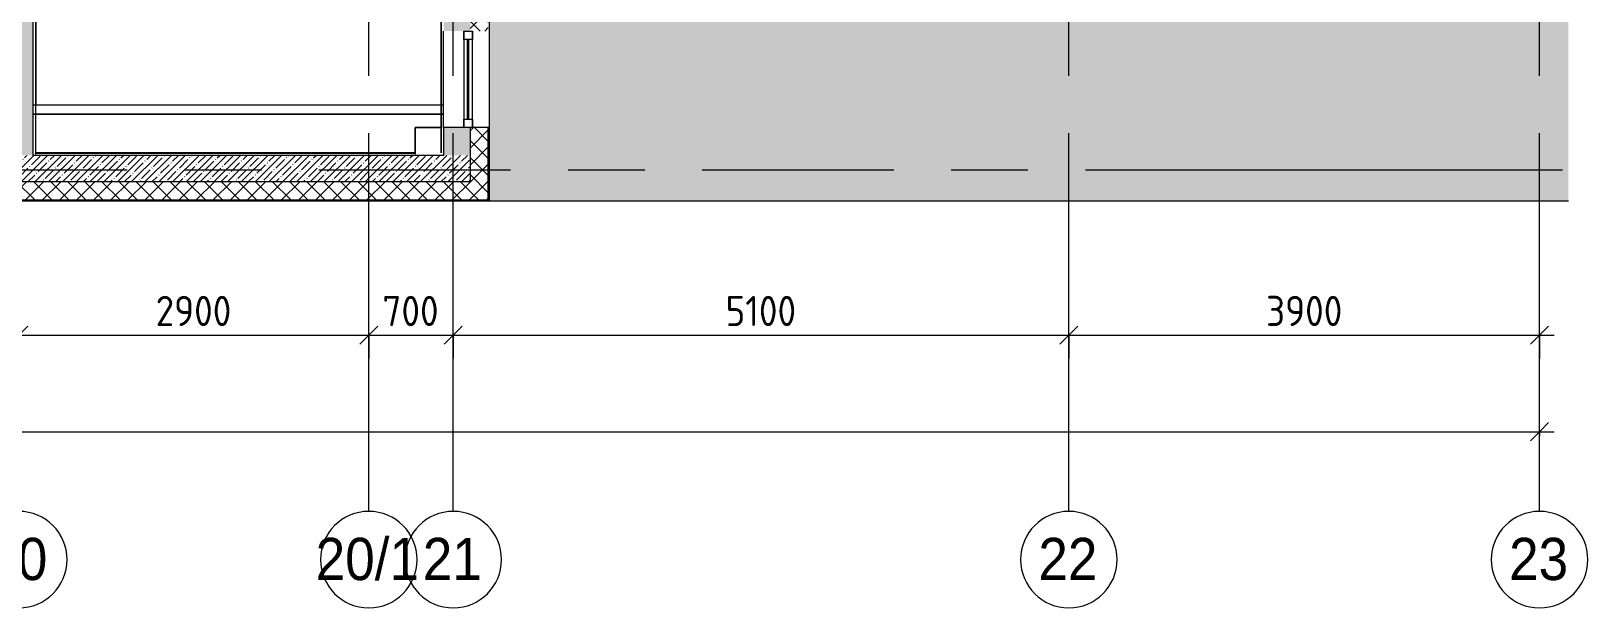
# Model space of a CAD drawing. Header units: millimetres. Extents: x 957 to 228198, y -8553 to 29000.
# Drawn here: x 61815 to 74712, y -3632 to 1150 of the extents above; entities that cross this region are included whole.
import ezdxf

# ---------------------------------------------------------------- set-up
doc = ezdxf.new("R2010")
doc.units = ezdxf.units.MM
doc.linetypes.add('Осевая', pattern=[3175, 635, -476.25, 1587.5, -476.25])
for name, color, linetype, lineweight in [('A-ANNO-DIMS', 7, 'Continuous', 9), ('A-ANNO-DIMS-100', 7, 'Continuous', 9), ('A-DETL', 7, 'Continuous', 9), ('A-GLAZ', 7, 'Continuous', 9), ('A-GLAZ-1', 7, 'Continuous', 13), ('A-WALL', 7, 'Continuous', 9), ('I-WALL', 7, 'Continuous', 9), ('S-STRS-1', 7, 'Continuous', 9), ('Оси', 7, 'Continuous', 9), ('Оси-1', 7, 'Continuous', 20), ('Оси-2', 7, 'Осевая', 9)]:
    doc.layers.add(name, color=color, linetype=linetype, lineweight=lineweight)
for name, color, linetype, lineweight, true_color in [('A-DETL-GENF-2', 7, 'Continuous', 9, 0xd4d4d4), ('A-WALL-1', 9, 'Continuous', 9, 0x808080), ('A-WALL-FNSH-1', 9, 'Continuous', 9, 0x808080)]:
    doc.layers.add(name, color=color, linetype=linetype, lineweight=lineweight, true_color=true_color)
doc.styles.add('Arial', font='arial.ttf', dxfattribs={"width": 0.9, "height": 350})
doc.styles.add('ISOCPEUR_2', font='isocpeur.ttf', dxfattribs={"width": 0.9, "height": 250})
doc.dimstyles.new('ISO-2_5_0_9К_БОЛЬШОЙ', dxfattribs={"dimscale": 304.8, "dimtxt": 248.995294, "dimasz": 0.492126, "dimexe": 0.393701, "dimexo": 0.984252, "dimgap": 0, "dimtad": 1, "dimdec": 0, "dimrnd": 10, "dimzin": 0, "dimdsep": 46, "dimtxsty": 'ISOCPEUR_2', "dimblk1": 'OBLIQUE', "dimblk2": 'OBLIQUE', "dimsah": 1, "dimcen": 0.09, "dimdle": 0.393701, "dimazin": 0, "dimtfac": 1, "dimtdec": 4, "dimtix": 1, "dimtmove": 0, "dimatfit": 3, "dimfxl": 1, "dimtvp": 1, "dimtolj": 1, "dimtzin": 0, "dimarcsym": 2})
pattern_1 = [(45, (-10247.55, 0), (-70.71068, 70.71068), []), (135, (-10247.55, 0), (-70.71068, -70.71068), [])]
pattern_2 = [(45, (-10247.55, 0), (-57.02463, 57.02463), []), (45, (-10190.526, 0), (-57.02463, 57.02463), [100.806, -20.161, 3.353, -16.808])]

# ---------------------------------------------------------------- blocks, each defined once
blk = doc.blocks.new('120_Окно_СКБ_1Ст - 120_Окно_СКБ_1Ст 800х2500 EI30-23532001-План расстановки мебели и оборудования 3 этажа в осях 12-23')
at = {"layer": 'A-GLAZ'}
for p, q in [((400, -57), (-400, -57)), ((-400, -127), (400, -127)), ((330, -87), (-330, -87)), ((330, -97), (-330, -97))]:
    blk.add_line(p, q, dxfattribs=at)
at = {"layer": 'A-GLAZ-1'}
for p, q in [((-400, -127), (-400, -57)), ((-400, -57), (-330, -57)), ((-330, -127), (-400, -127)), ((-330, -57), (-330, -127)), ((330, -127), (330, -57)), ((330, -57), (400, -57)), ((400, -127), (330, -127)), ((400, -57), (400, -127))]:
    blk.add_line(p, q, dxfattribs=at)
blk = doc.blocks.new('Зашивка приборов отопления38 - Зашивка приборов отопления-33325280-План расстановки мебели и оборудования 3 этажа в осях 12-23')
at = {"layer": 'A-WALL'}
for p, q in [((120705, 18041), (120705, 17931)), ((120705, 17931), (124105, 17931)), ((124105, 17931), (120705, 17931)), ((120705, 17931), (120705, 17856)), ((120705, 17856), (124105, 17856))]:
    blk.add_line(p, q, dxfattribs=at)
blk = doc.blocks.new('Ось сетки - D8-29747960-План расстановки мебели и оборудования 3 этажа в осях 12-23')
at = {"layer": 'Оси-1'}
for start, end in [(360, 180), (180, 360)]:
    blk.add_arc((0, 0), 4, start, end, dxfattribs=at)
blk = doc.blocks.new('DIMBLOCK73-План расстановки мебели и оборудования 3 этажа в осях 12-23')
at = {"layer": 'A-ANNO-DIMS-100'}
for p, q in [((28062, -2365), (28062, -2051)), ((74312, -2206), (74312, -2051)), ((27942, -2171), (74432, -2171)), ((28062, -2171), (28062, -2365)), ((74312, -2171), (74312, -2206))]:
    blk.add_line(p, q, dxfattribs=at)
at = {"layer": 'A-ANNO-DIMS-100', "lineweight": 20}
for p, q in [((28062, -2171), (27987, -2246)), ((28062, -2171), (28137, -2096)), ((74312, -2171), (74237, -2246)), ((74312, -2171), (74387, -2096))]:
    blk.add_line(p, q, dxfattribs=at)
at = {"layer": 'A-ANNO-DIMS-100', "color": 0, "insert": (50780, -1845), "char_height": 250, "width": 976.83, "attachment_point": 1, "line_spacing_factor": 1.149209, "style": 'ISOCPEUR_2'}
blk.add_mtext('46250', dxfattribs=at)
blk = doc.blocks.new('_Oblique')
at = {"color": 0, "linetype": 'ByBlock', "lineweight": -2}
blk.add_line((-0.5, -0.5), (0.5, 0.5), dxfattribs=at)
blk = doc.blocks.new('DIMBLOCK88-План расстановки мебели и оборудования 3 этажа в осях 12-23')
at = {"layer": 'A-ANNO-DIMS-100'}
for p, q in [((61712, -1565), (61712, -1251)), ((64612, -1565), (64612, -1251)), ((61712, -1371), (64612, -1371)), ((61712, -1371), (61712, -1565)), ((64612, -1371), (64612, -1565))]:
    blk.add_line(p, q, dxfattribs=at)
at = {"layer": 'A-ANNO-DIMS-100', "lineweight": 20}
for p, q in [((61712, -1371), (61637, -1446)), ((61712, -1371), (61787, -1296)), ((64612, -1371), (64537, -1446)), ((64612, -1371), (64687, -1296))]:
    blk.add_line(p, q, dxfattribs=at)
at = {"layer": 'A-ANNO-DIMS-100', "color": 0, "insert": (62846, -1045), "char_height": 250, "width": 758.48, "attachment_point": 1, "line_spacing_factor": 1.149209, "style": 'ISOCPEUR_2'}
blk.add_mtext('2900', dxfattribs=at)
blk = doc.blocks.new('DIMBLOCK89-План расстановки мебели и оборудования 3 этажа в осях 12-23')
at = {"layer": 'A-ANNO-DIMS-100'}
for p, q in [((64612, -1565), (64612, -1251)), ((65312, -1565), (65312, -1251)), ((64612, -1371), (65312, -1371)), ((64612, -1371), (64612, -1565)), ((65312, -1371), (65312, -1565))]:
    blk.add_line(p, q, dxfattribs=at)
at = {"layer": 'A-ANNO-DIMS-100', "lineweight": 20}
for p, q in [((64612, -1371), (64537, -1446)), ((64612, -1371), (64687, -1296)), ((65312, -1371), (65237, -1446)), ((65312, -1371), (65387, -1296))]:
    blk.add_line(p, q, dxfattribs=at)
at = {"layer": 'A-ANNO-DIMS-100', "color": 0, "insert": (64725, -1045), "char_height": 250, "width": 568.86, "attachment_point": 1, "line_spacing_factor": 1.149209, "style": 'ISOCPEUR_2'}
blk.add_mtext('700', dxfattribs=at)
blk = doc.blocks.new('DIMBLOCK90-План расстановки мебели и оборудования 3 этажа в осях 12-23')
at = {"layer": 'A-ANNO-DIMS-100'}
for p, q in [((65312, -1565), (65312, -1251)), ((70412, -1565), (70412, -1251)), ((65312, -1371), (70412, -1371)), ((65312, -1371), (65312, -1565)), ((70412, -1371), (70412, -1565))]:
    blk.add_line(p, q, dxfattribs=at)
at = {"layer": 'A-ANNO-DIMS-100', "lineweight": 20}
for p, q in [((65312, -1371), (65237, -1446)), ((65312, -1371), (65387, -1296)), ((70412, -1371), (70337, -1446)), ((70412, -1371), (70487, -1296))]:
    blk.add_line(p, q, dxfattribs=at)
at = {"layer": 'A-ANNO-DIMS-100', "color": 0, "insert": (67568, -1045), "char_height": 250, "width": 706.76, "attachment_point": 1, "line_spacing_factor": 1.149209, "style": 'ISOCPEUR_2'}
blk.add_mtext('5100', dxfattribs=at)
blk = doc.blocks.new('DIMBLOCK91-План расстановки мебели и оборудования 3 этажа в осях 12-23')
at = {"layer": 'A-ANNO-DIMS-100'}
for p, q in [((70412, -1565), (70412, -1251)), ((74312, -1565), (74312, -1251)), ((70412, -1371), (74432, -1371)), ((70412, -1371), (70412, -1565)), ((74312, -1371), (74312, -1565))]:
    blk.add_line(p, q, dxfattribs=at)
at = {"layer": 'A-ANNO-DIMS-100', "lineweight": 20}
for p, q in [((70412, -1371), (70337, -1446)), ((70412, -1371), (70487, -1296)), ((74312, -1371), (74237, -1446)), ((74312, -1371), (74387, -1296))]:
    blk.add_line(p, q, dxfattribs=at)
at = {"layer": 'A-ANNO-DIMS-100', "color": 0, "insert": (72046, -1045), "char_height": 250, "width": 758.48, "attachment_point": 1, "line_spacing_factor": 1.149209, "style": 'ISOCPEUR_2'}
blk.add_mtext('3900', dxfattribs=at)

msp = doc.modelspace()

# ---------------------------------------------------------------- hatches: boundary and pattern name
at = {"layer": 'A-DETL-GENF-2'}
h = msp.add_hatch(color=256, dxfattribs=at)
h.paths.add_polyline_path([(74551, -258), (74551, 3300), (65610.4, 3300), (65610.4, -258), (68738.3, -258)])
h.paths.add_polyline_path([(31762.4, 15358), (31762.4, 15358), (31762.4, 17006.7)])
h.paths.add_polyline_path([(56312.4, 11900), (56312.4, 27358), (31662.4, 27358), (31662.4, 23858), (28262.4, 23858), (28262.4, 23799.7), (28495.1, 23799.7), (28495.1, 15358), (32132.4, 15358), (32132.4, 11900), (55912.4, 11900)])
h.paths.add_polyline_path([(68292.4, 15650), (74243.1, 15650), (74243.1, 18590), (63792.4, 18590), (63792.4, 15650), (68282.4, 15650)])
at = {"layer": 'A-WALL'}
h = msp.add_hatch(dxfattribs=at)
h.set_pattern_fill('FP_20', color=256, style=0, pattern_type=2)
h.set_pattern_definition(pattern_1)
h.paths.add_polyline_path([(65602.4, -250), (65602.4, 350), (65452.4, 350), (65452.4, -250)])
h.paths.add_polyline_path([(65602.4, 1150), (65602.4, 3320), (65452.4, 3320), (65452.4, 1150)])
h = msp.add_hatch(dxfattribs=at)
h.set_pattern_fill('FP_20', color=256, style=0, pattern_type=2)
h.set_pattern_definition(pattern_1)
h.paths.add_polyline_path([(65232.4, -250), (65452.4, -250), (65452.4, -100), (61312.4, -100), (61312.4, -250), (63682.4, -250)])
h.paths.add_polyline_path([(56812.4, -250), (60412.4, -250), (60412.4, -100), (56812.4, -100)])
h.paths.add_polyline_path([(54912.4, -250), (55912.4, -250), (55912.4, -100), (54912.4, -100)])
h.paths.add_polyline_path([(53462.4, -250), (54012.4, -250), (54012.4, -100), (53462.4, -100), (53462.4, -118)])
h.paths.add_polyline_path([(51362.4, -250), (51362.4, -100), (50662.4, -100), (50662.4, -250), (51300.1, -250)])
h.paths.add_polyline_path([(47562.4, -250), (47562.4, -100), (46379.5, -100), (46379.5, -250), (47303.9, -250)])
at = {"layer": 'I-WALL'}
h = msp.add_hatch(dxfattribs=at)
h.set_pattern_fill('FP_17', color=256, style=0, pattern_type=2)
h.set_pattern_definition(pattern_2)
h.paths.add_polyline_path([(65232.4, 120), (65452.4, 120), (65452.4, 350), (65232.4, 350)])
h.paths.add_polyline_path([(65232.4, 1150), (65452.4, 1150), (65452.4, 3550), (65232.4, 3550), (65232.4, 1455.4)])
h.paths.add_polyline_path([(65414.8, 4050), (65452.4, 4050), (65452.4, 7900), (65232.4, 7900), (65232.4, 4050)])
h = msp.add_hatch(dxfattribs=at)
h.set_pattern_fill('FP_17', color=256, style=0, pattern_type=2)
h.set_pattern_definition(pattern_2)
h.paths.add_polyline_path([(61612.5, 120), (61832.4, 120), (61832.4, 7680), (61612.4, 7680), (61612.4, 120)])
h = msp.add_hatch(dxfattribs=at)
h.set_pattern_fill('FP_17', color=256, style=0, pattern_type=2)
h.set_pattern_definition(pattern_2)
h.paths.add_polyline_path([(63682.4, -100), (65452.4, -100), (65452.4, 120), (61612.4, 120), (61612.4, -100), (63382.4, -100)])

# ---------------------------------------------------------------- linework, layer by layer
at = {"layer": 'A-DETL'}
for p, q in [((65610.4, 3300), (65610.4, -258)), ((65610.4, -258), (74551, -258))]:
    msp.add_line(p, q, dxfattribs=at)
at = {"layer": 'A-WALL'}
for p, q in [((65211.4, 350), (65211.4, 351)), ((65452.4, 350), (65452.4, -100)), ((65602.4, -250), (65602.4, 350)), ((65605.4, -253), (65605.4, 350)), ((61853.4, 140), (61853.4, 139)), ((61312.4, -250), (65602.4, -250)), ((61312.4, -253), (65605.4, -253))]:
    msp.add_line(p, q, dxfattribs=at)
at = {"layer": 'A-WALL-1'}
for p, q in [((61832.4, 120), (61832.4, 7680)), ((65602.4, 350), (65232.4, 350)), ((65232.4, 350), (65232.4, 120)), ((65232.4, 120), (61832.4, 120)), ((65452.4, -100), (61312.4, -100))]:
    msp.add_line(p, q, dxfattribs=at)
at = {"layer": 'A-WALL-FNSH-1'}
for p, q in [((61852.4, 7660), (61852.4, 130)), ((61853.4, 140), (61853.4, 7659)), ((65211.4, 7659), (65211.4, 351)), ((65212.4, 140.5), (65212.4, 7660)), ((64996.4, 351), (64996.4, 140)), ((65211.4, 351), (64996.4, 351)), ((64997.4, 130), (64997.4, 350)), ((64997.4, 350), (65211.4, 350)), ((65211.4, 350), (65211.4, 140.5)), ((65610.4, 350), (65602.4, 350)), ((61852.4, 130), (61853.4, 130)), ((64996.4, 140), (61853.4, 140)), ((61853.4, 130), (61853.4, 139)), ((61853.4, 139), (64996.4, 139)), ((64996.4, 139), (64996.4, 130)), ((64996.4, 130), (64997.4, 130)), ((65211.4, 140.5), (65212.4, 140.5)), ((61312.4, -258), (65610.4, -258))]:
    msp.add_line(p, q, dxfattribs=at)
at = {"layer": 'I-WALL'}
for p, q in [((61852.8, 535), (61852.8, 7659)), ((61853.8, 7659), (61853.8, 535))]:
    msp.add_line(p, q, dxfattribs=at)
at = {"layer": 'S-STRS-1'}
msp.add_line((65232.4, 535), (65232.4, 1150), dxfattribs=at)
at = {"layer": 'Оси'}
for p, q in [((72002.4, 0), (74502.4, 0)), ((64612.4, -2831.5), (64612.4, -331.5)), ((65312.4, -2831.5), (65312.4, -331.5)), ((70412.4, -2831.5), (70412.4, -331.5)), ((74312.4, -2831.5), (74312.4, -331.5))]:
    msp.add_line(p, q, dxfattribs=at)
at = {"layer": 'Оси-2'}
for p, q in [((64612.4, -331.5), (64612.4, 25434.4)), ((65312.4, -331.5), (65312.4, 25030)), ((70412.4, -331.5), (70412.4, 25030)), ((74312.4, -331.5), (74312.4, 24898.1)), ((28163.2, 0), (72002.4, 0))]:
    msp.add_line(p, q, dxfattribs=at)

# ---------------------------------------------------------------- block references
at = {"layer": 'A-GLAZ', "rotation": 270}
msp.add_blockref('120_Окно_СКБ_1Ст - 120_Окно_СКБ_1Ст 800х2500 EI30-23532001-План расстановки мебели и оборудования 3 этажа в осях 12-23', (65527.4, 750), dxfattribs=at)
at = {"layer": 'A-WALL', "rotation": 180}
msp.add_blockref('Зашивка приборов отопления38 - Зашивка приборов отопления-33325280-План расстановки мебели и оборудования 3 этажа в осях 12-23', (185937.2, 18391.2), dxfattribs=at)
at = {"layer": 'Оси-1', "xscale": 99.99999999999993, "yscale": 99.99999999999993, "zscale": 99.99999999999993}
for p in [(61712.4, -3231.5), (64612.4, -3231.5), (65312.4, -3231.5), (70412.4, -3231.5), (74312.4, -3231.5)]:
    msp.add_blockref('Ось сетки - D8-29747960-План расстановки мебели и оборудования 3 этажа в осях 12-23', p, dxfattribs=at)

# ---------------------------------------------------------------- texts
at = {"layer": 'Оси', "char_height": 350, "attachment_point": 1, "style": 'Arial'}
for s, insert, width in [('20', (61459.8, -3050.9), 606.076), ('20/1', (64172.2, -3050.9), 1060.633), ('21', (65059.8, -3050.9), 606.076), ('22', (70159.8, -3050.9), 606.076), ('23', (74059.8, -3050.9), 606.076)]:
    msp.add_mtext(s, dxfattribs=dict(at, insert=insert, width=width))

# ---------------------------------------------------------------- dimensions: what is measured, and where the dimension line sits
at = {"layer": 'A-ANNO-DIMS'}
for base, p1, p2, override, picture, middle in [((64612.4, -1371.3), (61712.4, -1265.2), (64612.4, -1265.2), {"dimpost": '<>', "dimfxl": 2900}, 'DIMBLOCK88-План расстановки мебели и оборудования 3 этажа в осях 12-23', (63162.4, -1246.3)), ((65312.4, -1371.3), (64612.4, -1265.2), (65312.4, -1265.2), {"dimpost": '<>', "dimfxl": 700}, 'DIMBLOCK89-План расстановки мебели и оборудования 3 этажа в осях 12-23', (64962.4, -1246.3)), ((70412.4, -1371.3), (65312.4, -1265.2), (70412.4, -1265.2), {"dimpost": '<>', "dimfxl": 5100}, 'DIMBLOCK90-План расстановки мебели и оборудования 3 этажа в осях 12-23', (67862.4, -1246.3)), ((74312.4, -1371.3), (70412.4, -1265.2), (74312.4, -1265.2), {"dimpost": '<>', "dimfxl": 3900}, 'DIMBLOCK91-План расстановки мебели и оборудования 3 этажа в осях 12-23', (72362.4, -1246.3)), ((74312.4, -2171.3), (28062.4, -2065.2), (74312.4, -1906.3), {"dimpost": '<>', "dimfxl": 46250.273185}, 'DIMBLOCK73-План расстановки мебели и оборудования 3 этажа в осях 12-23', (51187.4, -2046.3))]:
    dim = msp.add_linear_dim(base=base, p1=p1, p2=p2, dimstyle='ISO-2_5_0_9К_БОЛЬШОЙ', override=override, dxfattribs=at)
    dim.commit()
    dim.dimension.update_dxf_attribs({"geometry": picture, "text_midpoint": middle})

doc.saveas('drawing.dxf')
